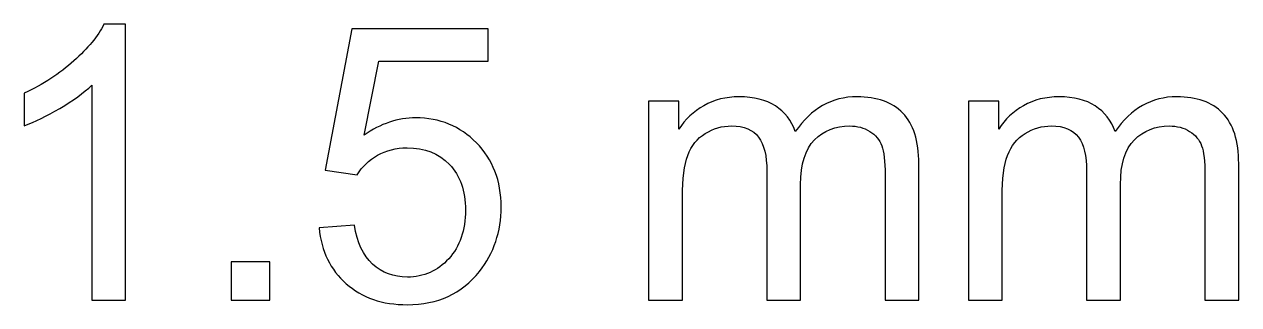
# Model space of a CAD drawing. Header units: millimetres. Extents: x 263 to 576, y -354 to -223.
# Drawn here: x 289.62 to 316.4, y -232.35 to -226.16 of the extents above; entities that cross this region are included whole.
import ezdxf

# ---------------------------------------------------------------- set-up
doc = ezdxf.new("R2010")
doc.units = ezdxf.units.MM
doc.header["$MEASUREMENT"] = 0
doc.layers.add('Layer 1', color=7, linetype='Continuous')

msp = doc.modelspace()

# ---------------------------------------------------------------- linework, layer by layer
at = {"layer": 'Layer 1'}
for points, knots in [([(291.8563, -232.2489), (291.8563, -232.2489), (291.1112, -232.2489), (291.1112, -232.2489), (291.1112, -232.2489), (291.1112, -227.5047), (291.1112, -227.5047), (290.932, -227.6769), (290.6964, -227.8476), (290.4057, -228.0184), (290.115, -228.1891), (289.8525, -228.3175), (289.6211, -228.4022), (289.6211, -228.4022), (289.6211, -227.6825), (289.6211, -227.6825), (290.0374, -227.4878), (290.4015, -227.2507), (290.7133, -226.9713), (291.0252, -226.6933), (291.2467, -226.4238), (291.3765, -226.1613), (291.3765, -226.1613), (291.8563, -226.1613), (291.8563, -226.1613), (291.8563, -226.1613), (291.8563, -232.2489), (291.8563, -232.2489)], [0, 0, 0, 0, 0.1111111, 0.1111111, 0.1111111, 0.2222222, 0.2222222, 0.2222222, 0.3333333, 0.3333333, 0.3333333, 0.4444444, 0.4444444, 0.4444444, 0.5555556, 0.5555556, 0.5555556, 0.6666667, 0.6666667, 0.6666667, 0.7777778, 0.7777778, 0.7777778, 0.8888889, 0.8888889, 0.8888889, 1, 1, 1, 1]), ([(296.1235, -230.6572), (296.1235, -230.6572), (296.9024, -230.5979), (296.9024, -230.5979), (296.9603, -230.9775), (297.0943, -231.2625), (297.3032, -231.4544), (297.512, -231.6449), (297.7675, -231.7409), (298.068, -231.7409), (298.4307, -231.7409), (298.7341, -231.6054), (298.981, -231.3359), (299.2265, -231.065), (299.3493, -230.7065), (299.3493, -230.2606), (299.3493, -229.8359), (299.2322, -229.5015), (298.9965, -229.2559), (298.7609, -229.0104), (298.449, -228.8876), (298.061, -228.8876), (297.8197, -228.8876), (297.6038, -228.9427), (297.4119, -229.0527), (297.2214, -229.1628), (297.0718, -229.3053), (296.9617, -229.4803), (296.9617, -229.4803), (296.259, -229.3787), (296.259, -229.3787), (296.259, -229.3787), (296.8432, -226.2629), (296.8432, -226.2629), (296.8432, -226.2629), (299.8488, -226.2629), (299.8488, -226.2629), (299.8488, -226.2629), (299.8488, -226.9741), (299.8488, -226.9741), (299.8488, -226.9741), (297.4373, -226.9741), (297.4373, -226.9741), (297.4373, -226.9741), (297.1141, -228.6096), (297.1141, -228.6096), (297.4768, -228.3542), (297.8578, -228.2272), (298.2557, -228.2272), (298.7835, -228.2272), (299.2294, -228.4107), (299.592, -228.7776), (299.9547, -229.1444), (300.1367, -229.6158), (300.1367, -230.1915), (300.1367, -230.7404), (299.9773, -231.2146), (299.6583, -231.6139), (299.2703, -232.105), (298.7397, -232.3505), (298.068, -232.3505), (297.5177, -232.3505), (297.0689, -232.1953), (296.7204, -231.8862), (296.3719, -231.5772), (296.1729, -231.168), (296.1235, -230.6572)], [0, 0, 0, 0, 0.0454545, 0.0454545, 0.0454545, 0.0909091, 0.0909091, 0.0909091, 0.1363636, 0.1363636, 0.1363636, 0.1818182, 0.1818182, 0.1818182, 0.2272727, 0.2272727, 0.2272727, 0.2727273, 0.2727273, 0.2727273, 0.3181818, 0.3181818, 0.3181818, 0.3636364, 0.3636364, 0.3636364, 0.4090909, 0.4090909, 0.4090909, 0.4545455, 0.4545455, 0.4545455, 0.5, 0.5, 0.5, 0.5454545, 0.5454545, 0.5454545, 0.5909091, 0.5909091, 0.5909091, 0.6363636, 0.6363636, 0.6363636, 0.6818182, 0.6818182, 0.6818182, 0.7272727, 0.7272727, 0.7272727, 0.7727273, 0.7727273, 0.7727273, 0.8181818, 0.8181818, 0.8181818, 0.8636364, 0.8636364, 0.8636364, 0.9090909, 0.9090909, 0.9090909, 0.9545455, 0.9545455, 0.9545455, 1, 1, 1, 1]), ([(303.3879, -232.2489), (303.3879, -232.2489), (303.3879, -227.8547), (303.3879, -227.8547), (303.3879, -227.8547), (304.0568, -227.8547), (304.0568, -227.8547), (304.0568, -227.8547), (304.0568, -228.4756), (304.0568, -228.4756), (304.1936, -228.2611), (304.3771, -228.0875), (304.6057, -227.9577), (304.8343, -227.8265), (305.0939, -227.7615), (305.386, -227.7615), (305.7106, -227.7615), (305.9773, -227.8293), (306.1847, -227.9633), (306.3922, -228.0988), (306.5389, -228.2865), (306.6236, -228.5292), (306.9735, -228.017), (307.4265, -227.7615), (307.9853, -227.7615), (308.4228, -227.7615), (308.76, -227.8815), (308.9943, -228.1228), (309.2299, -228.3641), (309.3485, -228.7352), (309.3485, -229.2362), (309.3485, -229.2362), (309.3485, -232.2489), (309.3485, -232.2489), (309.3485, -232.2489), (308.6034, -232.2489), (308.6034, -232.2489), (308.6034, -232.2489), (308.6034, -229.4831), (308.6034, -229.4831), (308.6034, -229.1868), (308.578, -228.9723), (308.53, -228.8411), (308.482, -228.7098), (308.3945, -228.6054), (308.2661, -228.525), (308.1391, -228.4445), (307.9896, -228.405), (307.8188, -228.405), (307.5084, -228.405), (307.2515, -228.508), (307.0469, -228.7126), (306.8423, -228.9187), (306.7407, -229.2475), (306.7407, -229.699), (306.7407, -229.699), (306.7407, -232.2489), (306.7407, -232.2489), (306.7407, -232.2489), (305.9956, -232.2489), (305.9956, -232.2489), (305.9956, -232.2489), (305.9956, -229.397), (305.9956, -229.397), (305.9956, -229.0668), (305.935, -228.8185), (305.8136, -228.6534), (305.6923, -228.4883), (305.4933, -228.405), (305.2181, -228.405), (305.0093, -228.405), (304.816, -228.4601), (304.6382, -228.5701), (304.4604, -228.6802), (304.3319, -228.8411), (304.2515, -229.0541), (304.1725, -229.2658), (304.133, -229.572), (304.133, -229.9714), (304.133, -229.9714), (304.133, -232.2489), (304.133, -232.2489), (304.133, -232.2489), (303.3879, -232.2489), (303.3879, -232.2489)], [0, 0, 0, 0, 0.0357143, 0.0357143, 0.0357143, 0.0714286, 0.0714286, 0.0714286, 0.1071429, 0.1071429, 0.1071429, 0.1428571, 0.1428571, 0.1428571, 0.1785714, 0.1785714, 0.1785714, 0.2142857, 0.2142857, 0.2142857, 0.25, 0.25, 0.25, 0.2857143, 0.2857143, 0.2857143, 0.3214286, 0.3214286, 0.3214286, 0.3571429, 0.3571429, 0.3571429, 0.3928571, 0.3928571, 0.3928571, 0.4285714, 0.4285714, 0.4285714, 0.4642857, 0.4642857, 0.4642857, 0.5, 0.5, 0.5, 0.5357143, 0.5357143, 0.5357143, 0.5714286, 0.5714286, 0.5714286, 0.6071429, 0.6071429, 0.6071429, 0.6428571, 0.6428571, 0.6428571, 0.6785714, 0.6785714, 0.6785714, 0.7142857, 0.7142857, 0.7142857, 0.75, 0.75, 0.75, 0.7857143, 0.7857143, 0.7857143, 0.8214286, 0.8214286, 0.8214286, 0.8571429, 0.8571429, 0.8571429, 0.8928571, 0.8928571, 0.8928571, 0.9285714, 0.9285714, 0.9285714, 0.9642857, 0.9642857, 0.9642857, 1, 1, 1, 1]), ([(310.4407, -232.2489), (310.4407, -232.2489), (310.4407, -227.8547), (310.4407, -227.8547), (310.4407, -227.8547), (311.1096, -227.8547), (311.1096, -227.8547), (311.1096, -227.8547), (311.1096, -228.4756), (311.1096, -228.4756), (311.2464, -228.2611), (311.4299, -228.0875), (311.6585, -227.9577), (311.8871, -227.8265), (312.1467, -227.7615), (312.4388, -227.7615), (312.7634, -227.7615), (313.0301, -227.8293), (313.2375, -227.9633), (313.445, -228.0988), (313.5917, -228.2865), (313.6764, -228.5292), (314.0263, -228.017), (314.4793, -227.7615), (315.0381, -227.7615), (315.4756, -227.7615), (315.8128, -227.8815), (316.0471, -228.1228), (316.2827, -228.3641), (316.4013, -228.7352), (316.4013, -229.2362), (316.4013, -229.2362), (316.4013, -232.2489), (316.4013, -232.2489), (316.4013, -232.2489), (315.6562, -232.2489), (315.6562, -232.2489), (315.6562, -232.2489), (315.6562, -229.4831), (315.6562, -229.4831), (315.6562, -229.1868), (315.6308, -228.9723), (315.5828, -228.8411), (315.5348, -228.7098), (315.4473, -228.6054), (315.3189, -228.525), (315.1919, -228.4445), (315.0424, -228.405), (314.8716, -228.405), (314.5612, -228.405), (314.3043, -228.508), (314.0997, -228.7126), (313.8951, -228.9187), (313.7935, -229.2475), (313.7935, -229.699), (313.7935, -229.699), (313.7935, -232.2489), (313.7935, -232.2489), (313.7935, -232.2489), (313.0484, -232.2489), (313.0484, -232.2489), (313.0484, -232.2489), (313.0484, -229.397), (313.0484, -229.397), (313.0484, -229.0668), (312.9878, -228.8185), (312.8664, -228.6534), (312.7451, -228.4883), (312.5461, -228.405), (312.2709, -228.405), (312.0621, -228.405), (311.8688, -228.4601), (311.691, -228.5701), (311.5132, -228.6802), (311.3847, -228.8411), (311.3043, -229.0541), (311.2253, -229.2658), (311.1858, -229.572), (311.1858, -229.9714), (311.1858, -229.9714), (311.1858, -232.2489), (311.1858, -232.2489), (311.1858, -232.2489), (310.4407, -232.2489), (310.4407, -232.2489)], [0, 0, 0, 0, 0.0357143, 0.0357143, 0.0357143, 0.0714286, 0.0714286, 0.0714286, 0.1071429, 0.1071429, 0.1071429, 0.1428571, 0.1428571, 0.1428571, 0.1785714, 0.1785714, 0.1785714, 0.2142857, 0.2142857, 0.2142857, 0.25, 0.25, 0.25, 0.2857143, 0.2857143, 0.2857143, 0.3214286, 0.3214286, 0.3214286, 0.3571429, 0.3571429, 0.3571429, 0.3928571, 0.3928571, 0.3928571, 0.4285714, 0.4285714, 0.4285714, 0.4642857, 0.4642857, 0.4642857, 0.5, 0.5, 0.5, 0.5357143, 0.5357143, 0.5357143, 0.5714286, 0.5714286, 0.5714286, 0.6071429, 0.6071429, 0.6071429, 0.6428571, 0.6428571, 0.6428571, 0.6785714, 0.6785714, 0.6785714, 0.7142857, 0.7142857, 0.7142857, 0.75, 0.75, 0.75, 0.7857143, 0.7857143, 0.7857143, 0.8214286, 0.8214286, 0.8214286, 0.8571429, 0.8571429, 0.8571429, 0.8928571, 0.8928571, 0.8928571, 0.9285714, 0.9285714, 0.9285714, 0.9642857, 0.9642857, 0.9642857, 1, 1, 1, 1]), ([(294.1861, -232.2489), (294.1861, -232.2489), (294.1861, -231.4022), (294.1861, -231.4022), (294.1861, -231.4022), (295.0327, -231.4022), (295.0327, -231.4022), (295.0327, -231.4022), (295.0327, -232.2489), (295.0327, -232.2489), (295.0327, -232.2489), (294.1861, -232.2489), (294.1861, -232.2489)], [0, 0, 0, 0, 0.25, 0.25, 0.25, 0.5, 0.5, 0.5, 0.75, 0.75, 0.75, 1, 1, 1, 1])]:
    msp.add_open_spline(points, degree=3, knots=knots, dxfattribs=at)

doc.saveas('drawing.dxf')
